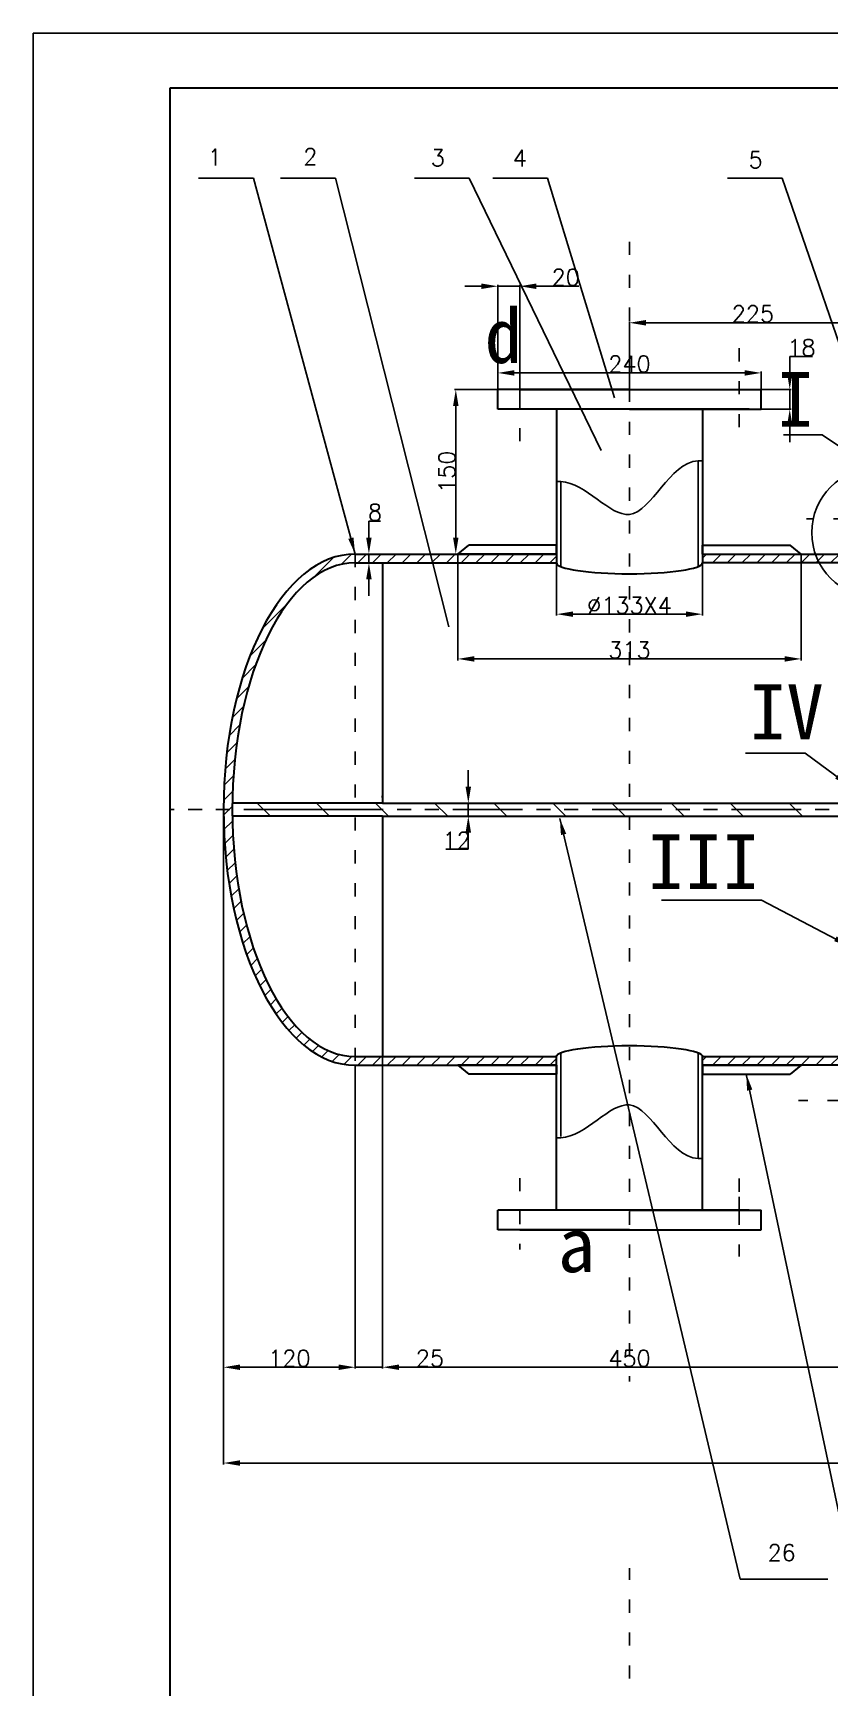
# Model space of a CAD drawing. Header units: millimetres. Extents: x 109 to 4315, y -1665 to 1305.
# Drawn here: x 109 to 835, y -203 to 1305 of the extents above; entities that cross this region are included whole.
import ezdxf

# ---------------------------------------------------------------- set-up
doc = ezdxf.new("R2010")
doc.units = ezdxf.units.MM
for name, pattern in [('ACAD_ISO02W100', [15, 12, -3]), ('ACAD_ISO03W100', [30, 12, -18]), ('PHANTOMX2', [127, 63.5, -12.7, 12.7, -12.7, 12.7, -12.7])]:
    doc.linetypes.add(name, pattern=pattern)
doc.styles.get("Standard").update_dxf_attribs({"font": 'txt', "bigfont": 'gbcbig.shx'})
doc.dimstyles.new('ISO-25', dxfattribs={"dimtxt": 15, "dimasz": 15, "dimexe": 1.25, "dimexo": 0.625, "dimtad": 1, "dimtoh": 1, "dimtxsty": 'Standard', "dimcen": 10, "dimadec": 0, "dimazin": 0, "dimtfac": 1, "dimtmove": 0, "dimatfit": 3, "dimfxl": 0, "dimarcsym": 0})

# ---------------------------------------------------------------- blocks, each defined once
blk = doc.blocks.new('*D1')
at = {"color": 0, "lineweight": -2, "transparency": 16777216}
for p, q in [((542.6, 980.1), (492.7, 980.1)), ((493.9, 965.1), (493.9, 845.1)), ((585.1, 830.1), (492.7, 830.1))]:
    blk.add_line(p, q, dxfattribs=at)
at = {"color": 0, "lineweight": 25, "transparency": 16777216}
for points in [[(491.4, 965.1), (496.4, 965.1), (493.9, 980.1)], [(491.4, 845.1), (496.4, 845.1), (493.9, 830.1)]]:
    blk.add_solid(points, dxfattribs=at)
at = {"layer": 'Defpoints', "color": 0, "lineweight": 25, "transparency": 16777216}
for p in [(543.2, 980.1), (493.9, 830.1), (585.7, 830.1)]:
    blk.add_point(p, dxfattribs=at)
at = {"color": 0, "lineweight": 25, "transparency": 16777216, "insert": (485.8, 905.1), "char_height": 15, "attachment_point": 5, "rotation": 90}
blk.add_mtext('150', dxfattribs=at)
blk = doc.blocks.new('*D21')
at = {"color": 0, "lineweight": -2, "transparency": 16777216}
for p, q in [((718.7, 914.5), (718.7, 774)), ((585.7, 895.5), (585.7, 774)), ((600.7, 775.3), (703.7, 775.3))]:
    blk.add_line(p, q, dxfattribs=at)
at = {"color": 0, "lineweight": 25, "transparency": 16777216}
for points in [[(600.7, 777.8), (600.7, 772.8), (585.7, 775.3)], [(703.7, 777.8), (703.7, 772.8), (718.7, 775.3)]]:
    blk.add_solid(points, dxfattribs=at)
at = {"layer": 'Defpoints', "color": 0, "lineweight": 25, "transparency": 16777216}
for p in [(718.7, 915.1), (585.7, 896.1), (718.7, 775.3)]:
    blk.add_point(p, dxfattribs=at)
at = {"color": 0, "lineweight": 25, "transparency": 16777216, "insert": (652.2, 783.4), "char_height": 15, "attachment_point": 5}
blk.add_mtext('%%C133X4', dxfattribs=at)
blk = doc.blocks.new('*D24')
at = {"color": 0, "lineweight": -2, "transparency": 16777216}
for p, q in [((652.2, 980.7), (652.2, 1042.2)), ((667.2, 1040.9), (862.2, 1040.9)), ((877.2, 850.2), (877.2, 1042.2))]:
    blk.add_line(p, q, dxfattribs=at)
at = {"color": 0, "lineweight": 25, "transparency": 16777216}
for points in [[(667.2, 1043.4), (667.2, 1038.4), (652.2, 1040.9)], [(862.2, 1043.4), (862.2, 1038.4), (877.2, 1040.9)]]:
    blk.add_solid(points, dxfattribs=at)
at = {"layer": 'Defpoints', "color": 0, "lineweight": 25, "transparency": 16777216}
for p in [(877.2, 1040.9), (652.2, 980.1), (877.2, 849.6)]:
    blk.add_point(p, dxfattribs=at)
at = {"color": 0, "lineweight": 25, "transparency": 16777216, "insert": (764.7, 1049), "char_height": 15, "attachment_point": 5}
blk.add_mtext('225', dxfattribs=at)
blk = doc.blocks.new('*D32')
at = {"color": 0, "lineweight": -2, "transparency": 16777216}
for p, q in [((414.7, 845.1), (414.7, 860.1)), ((414.7, 860.1), (425.3, 860.1)), ((426.6, 830.1), (413.4, 830.1)), ((414.7, 822.1), (414.7, 830.1)), ((426.6, 822.1), (413.4, 822.1)), ((414.7, 807.1), (414.7, 792.1))]:
    blk.add_line(p, q, dxfattribs=at)
at = {"color": 0, "lineweight": 25, "transparency": 16777216}
for points in [[(412.2, 845.1), (417.2, 845.1), (414.7, 830.1)], [(412.2, 807.1), (417.2, 807.1), (414.7, 822.1)]]:
    blk.add_solid(points, dxfattribs=at)
at = {"layer": 'Defpoints', "color": 0, "lineweight": 25, "transparency": 16777216}
for p in [(414.7, 830.1), (427.2, 830.1), (427.2, 822.1)]:
    blk.add_point(p, dxfattribs=at)
at = {"color": 0, "lineweight": 25, "transparency": 16777216, "insert": (420.3, 868.2), "char_height": 15, "attachment_point": 5}
blk.add_mtext('8', dxfattribs=at)
blk = doc.blocks.new('*D35')
at = {"color": 0, "lineweight": -2, "transparency": 16777216}
for p, q in [((532.2, 980.7), (532.2, 996.4)), ((772.2, 980.7), (772.2, 996.4)), ((547.2, 995.2), (757.2, 995.2))]:
    blk.add_line(p, q, dxfattribs=at)
at = {"color": 0, "lineweight": 25, "transparency": 16777216}
for points in [[(547.2, 997.7), (547.2, 992.7), (532.2, 995.2)], [(757.2, 997.7), (757.2, 992.7), (772.2, 995.2)]]:
    blk.add_solid(points, dxfattribs=at)
at = {"layer": 'Defpoints', "color": 0, "lineweight": 25, "transparency": 16777216}
for p in [(772.2, 995.2), (532.2, 980.1), (772.2, 980.1)]:
    blk.add_point(p, dxfattribs=at)
at = {"color": 0, "lineweight": 25, "transparency": 16777216, "insert": (652.2, 1003.3), "char_height": 15, "attachment_point": 5}
blk.add_mtext('240', dxfattribs=at)
blk = doc.blocks.new('*D46')
at = {"color": 0, "lineweight": -2, "transparency": 16777216}
for p, q in [((505.3, 618.1), (505.3, 633.1)), ((656.6, 603.1), (504.1, 603.1)), ((656.6, 591.1), (504.1, 591.1)), ((505.3, 603.1), (505.3, 591.1)), ((505.3, 576.1), (505.3, 561.1)), ((505.3, 561.1), (484.7, 561.1))]:
    blk.add_line(p, q, dxfattribs=at)
at = {"color": 0, "lineweight": 25, "transparency": 16777216}
for points in [[(502.8, 618.1), (507.8, 618.1), (505.3, 603.1)], [(502.8, 576.1), (507.8, 576.1), (505.3, 591.1)]]:
    blk.add_solid(points, dxfattribs=at)
at = {"layer": 'Defpoints', "color": 0, "lineweight": 25, "transparency": 16777216}
for p in [(505.3, 591.1), (657.2, 603.1), (657.2, 591.1)]:
    blk.add_point(p, dxfattribs=at)
at = {"color": 0, "lineweight": 25, "transparency": 16777216, "insert": (494.7, 569.2), "char_height": 15, "attachment_point": 5}
blk.add_mtext('12', dxfattribs=at)
blk = doc.blocks.new('*D48')
at = {"color": 0, "lineweight": -2, "transparency": 16777216}
for p, q in [((427.2, 371.5), (427.2, 87.6)), ((877.2, 343.4), (877.2, 87.6)), ((442.2, 88.9), (862.2, 88.9))]:
    blk.add_line(p, q, dxfattribs=at)
at = {"color": 0, "lineweight": 25, "transparency": 16777216}
for points in [[(442.2, 91.4), (442.2, 86.4), (427.2, 88.9)], [(862.2, 91.4), (862.2, 86.4), (877.2, 88.9)]]:
    blk.add_solid(points, dxfattribs=at)
at = {"layer": 'Defpoints', "color": 0, "lineweight": 25, "transparency": 16777216}
for p in [(427.2, 372.1), (877.2, 344), (877.2, 88.9)]:
    blk.add_point(p, dxfattribs=at)
at = {"color": 0, "lineweight": 25, "transparency": 16777216, "insert": (652.2, 97), "char_height": 15, "attachment_point": 5}
blk.add_mtext('450', dxfattribs=at)
blk = doc.blocks.new('*D49')
at = {"color": 0, "lineweight": -2, "transparency": 16777216}
for p, q in [((402.2, 363.5), (402.2, 87.6)), ((387.2, 88.9), (372.2, 88.9)), ((402.2, 88.9), (427.2, 88.9)), ((427.2, 89.5), (427.2, 90.1)), ((442.2, 88.9), (483.4, 88.9))]:
    blk.add_line(p, q, dxfattribs=at)
at = {"color": 0, "lineweight": 25, "transparency": 16777216}
for points in [[(387.2, 91.4), (387.2, 86.4), (402.2, 88.9)], [(442.2, 91.4), (442.2, 86.4), (427.2, 88.9)]]:
    blk.add_solid(points, dxfattribs=at)
at = {"layer": 'Defpoints', "color": 0, "lineweight": 25, "transparency": 16777216}
for p in [(402.2, 364.1), (427.2, 88.9), (427.2, 88.9)]:
    blk.add_point(p, dxfattribs=at)
at = {"color": 0, "lineweight": 25, "transparency": 16777216, "insert": (470.3, 97), "char_height": 15, "attachment_point": 5}
blk.add_mtext('25', dxfattribs=at)
blk = doc.blocks.new('*D50')
at = {"color": 0, "lineweight": -2, "transparency": 16777216}
for p, q in [((282.2, 595.9), (282.2, 87.6)), ((402.2, 362.9), (402.2, 87.6)), ((297.2, 88.9), (387.2, 88.9))]:
    blk.add_line(p, q, dxfattribs=at)
at = {"color": 0, "lineweight": 25, "transparency": 16777216}
for points in [[(297.2, 91.4), (297.2, 86.4), (282.2, 88.9)], [(387.2, 91.4), (387.2, 86.4), (402.2, 88.9)]]:
    blk.add_solid(points, dxfattribs=at)
at = {"layer": 'Defpoints', "color": 0, "lineweight": 25, "transparency": 16777216}
for p in [(282.2, 596.5), (402.2, 363.5), (402.2, 88.9)]:
    blk.add_point(p, dxfattribs=at)
at = {"color": 0, "lineweight": 25, "transparency": 16777216, "insert": (342.2, 97), "char_height": 15, "attachment_point": 5}
blk.add_mtext('120', dxfattribs=at)
blk = doc.blocks.new('*D54')
at = {"color": 0, "lineweight": -2, "transparency": 16777216}
for p, q in [((282.2, 596.5), (282.2, 0.3)), ((3072.2, 596.5), (3072.2, 0.3)), ((297.2, 1.6), (3057.2, 1.6))]:
    blk.add_line(p, q, dxfattribs=at)
at = {"color": 0, "lineweight": 25, "transparency": 16777216}
for points in [[(297.2, 4.1), (297.2, -0.9), (282.2, 1.6)], [(3057.2, 4.1), (3057.2, -0.9), (3072.2, 1.6)]]:
    blk.add_solid(points, dxfattribs=at)
at = {"layer": 'Defpoints', "color": 0, "lineweight": 25, "transparency": 16777216}
for p in [(282.2, 597.1), (3072.2, 597.1), (3072.2, 1.6)]:
    blk.add_point(p, dxfattribs=at)
at = {"color": 0, "lineweight": 25, "transparency": 16777216, "insert": (1677.2, 9.7), "char_height": 15, "attachment_point": 5}
blk.add_mtext('6950', dxfattribs=at)
blk = doc.blocks.new('*D62')
at = {"color": 0, "lineweight": -2, "transparency": 16777216}
for p, q in [((517.2, 1074.2), (502.2, 1074.2)), ((532.2, 971.7), (532.2, 1075.5)), ((532.2, 1074.2), (552.2, 1074.2)), ((552.2, 971.7), (552.2, 1075.5)), ((567.2, 1074.2), (605.9, 1074.2))]:
    blk.add_line(p, q, dxfattribs=at)
at = {"color": 0, "lineweight": 25, "transparency": 16777216}
for points in [[(517.2, 1076.7), (517.2, 1071.7), (532.2, 1074.2)], [(567.2, 1076.7), (567.2, 1071.7), (552.2, 1074.2)]]:
    blk.add_solid(points, dxfattribs=at)
at = {"layer": 'Defpoints', "color": 0, "lineweight": 25, "transparency": 16777216}
for p in [(552.2, 1074.2), (532.2, 971.1), (552.2, 971.1)]:
    blk.add_point(p, dxfattribs=at)
at = {"color": 0, "lineweight": 25, "transparency": 16777216, "insert": (594.1, 1082.4), "char_height": 15, "attachment_point": 5}
blk.add_mtext('20', dxfattribs=at)
blk = doc.blocks.new('*D63')
at = {"color": 0, "lineweight": -2, "transparency": 16777216}
for p, q in [((495.7, 829.5), (495.7, 733.2)), ((808.7, 829.5), (808.7, 733.2)), ((510.7, 734.5), (793.7, 734.5))]:
    blk.add_line(p, q, dxfattribs=at)
at = {"color": 0, "lineweight": 25, "transparency": 16777216}
for points in [[(510.7, 737), (510.7, 732), (495.7, 734.5)], [(793.7, 737), (793.7, 732), (808.7, 734.5)]]:
    blk.add_solid(points, dxfattribs=at)
at = {"layer": 'Defpoints', "color": 0, "lineweight": 25, "transparency": 16777216}
for p in [(495.7, 830.1), (808.7, 830.1), (808.7, 734.5)]:
    blk.add_point(p, dxfattribs=at)
at = {"color": 0, "lineweight": 25, "transparency": 16777216, "insert": (652.2, 742.6), "char_height": 15, "attachment_point": 5}
blk.add_mtext('313', dxfattribs=at)
blk = doc.blocks.new('*D64')
at = {"color": 0, "lineweight": -2, "transparency": 16777216}
for p, q in [((798.3, 995.1), (798.3, 1010.1)), ((798.3, 1010.1), (818.9, 1010.1)), ((761.8, 980.1), (799.5, 980.1)), ((798.3, 962.1), (798.3, 980.1)), ((761.8, 962.1), (799.5, 962.1)), ((798.3, 947.1), (798.3, 932.1))]:
    blk.add_line(p, q, dxfattribs=at)
at = {"color": 0, "lineweight": 25, "transparency": 16777216}
for points in [[(795.8, 995.1), (800.8, 995.1), (798.3, 980.1)], [(795.8, 947.1), (800.8, 947.1), (798.3, 962.1)]]:
    blk.add_solid(points, dxfattribs=at)
at = {"layer": 'Defpoints', "color": 0, "lineweight": 25, "transparency": 16777216}
for p in [(761.2, 980.1), (798.3, 980.1), (761.2, 962.1)]:
    blk.add_point(p, dxfattribs=at)
at = {"color": 0, "lineweight": 25, "transparency": 16777216, "insert": (808.9, 1018.2), "char_height": 15, "attachment_point": 5}
blk.add_mtext('18', dxfattribs=at)

msp = doc.modelspace()

# ---------------------------------------------------------------- hatches: boundary and pattern name
at = {"lineweight": 25}
h = msp.add_hatch(dxfattribs=at)
h.set_pattern_fill('ANSI31', color=256, scale=3, style=0)
h.paths.add_polyline_path([(585.68, 830.112), (495.68, 830.112), (402.18, 830.112), (402.18, 822.112), (585.68, 822.112)])
edge = h.paths.add_edge_path()
edge.add_ellipse((402.18, 597.112), major_axis=(0, 225), ratio=0.49777778, start_angle=0, end_angle=180, ccw=False)
edge.add_line((402.18, 822.112), (402.18, 830.112))
edge.add_ellipse((402.18, 597.112), major_axis=(0, 233), ratio=0.51502146, start_angle=0, end_angle=180)
edge.add_line((402.18, 364.112), (402.18, 372.112))
h.paths.add_polyline_path([(585.68, 372.112), (402.18, 372.112), (402.18, 364.112), (585.68, 364.112)])
h.paths.add_polyline_path([(821.68, 830.112), (718.68, 830.112), (718.68, 822.112), (825.177, 822.112, -0.0371571)])
h.paths.add_polyline_path([(853.18, 830.112), (839.18, 830.112), (821.68, 830.112, 0.0371571), (825.177, 822.112), (853.18, 822.112)])
h.paths.add_polyline_path([(853.18, 830.112), (853.18, 822.112), (865.18, 822.112)])
h.paths.add_polyline_path([(853.18, 372.112), (718.68, 372.112), (718.68, 364.112), (808.68, 364.112), (853.18, 364.112)])
h.paths.add_polyline_path([(865.18, 372.112), (853.18, 372.112), (853.18, 364.112)])
h.paths.add_polyline_path([(1187.18, 372.112), (915.18, 372.112), (909.68, 372.112), (909.68, 364.112), (915.18, 364.112), (1187.18, 364.112)])
h.paths.add_polyline_path([(1777.18, 372.112), (1327.18, 372.112), (1212.18, 372.112), (1212.18, 364.112), (1328.764, 364.112), (1777.18, 364.112)])
h.paths.add_polyline_path([(2394.68, 372.112), (2382.18, 372.112), (2267.18, 372.112), (1817.18, 372.112), (1817.18, 364.112), (1967.18, 364.112), (2265.595, 364.112), (2382.18, 364.112), (2394.68, 364.112)])
h.paths.add_polyline_path([(2522.68, 372.112), (2407.18, 372.112), (2394.68, 372.112), (2394.68, 364.112), (2472.68, 364.112), (2472.68, 364.123), (2522.68, 364.123)])
h.paths.add_polyline_path([(2684.68, 372.112), (2679.18, 372.112), (2611.68, 372.112), (2611.68, 364.112), (2617.18, 364.112), (2664.43, 364.112), (2679.18, 364.112), (2684.68, 364.112)])
h.paths.add_polyline_path([(2952.18, 372.112), (2927.18, 372.112), (2741.18, 372.112), (2741.18, 364.112), (2755.18, 364.112), (2927.18, 364.112), (2952.18, 364.112)])
h.paths.add_polyline_path([(2741.18, 372.112), (2729.18, 372.112), (2741.18, 364.112)])
edge = h.paths.add_edge_path()
edge.add_ellipse((2952.18, 597.112), major_axis=(0, 233), ratio=0.51502146, start_angle=180, end_angle=270)
edge.add_line((3072.18, 597.112), (3064.18, 597.112))
edge.add_ellipse((2952.18, 597.112), major_axis=(0, 225), ratio=0.49777778, start_angle=180, end_angle=270, ccw=False)
edge.add_line((2952.18, 372.112), (2952.18, 364.112))
edge = h.paths.add_edge_path()
edge.add_ellipse((2952.18, 597.112), major_axis=(0, 233), ratio=0.51502146, start_angle=270, end_angle=360)
edge.add_line((2952.18, 830.112), (2952.18, 822.112))
edge.add_ellipse((2952.18, 597.112), major_axis=(0, 225), ratio=0.49777778, start_angle=270, end_angle=360, ccw=False)
edge.add_line((3064.18, 597.112), (3072.18, 597.112))
h.paths.add_polyline_path([(2952.18, 830.112), (2927.18, 830.112), (2741.18, 830.112), (2741.18, 822.112), (2927.18, 822.112), (2952.18, 822.112)])
h.paths.add_polyline_path([(2741.18, 830.112), (2729.18, 822.112), (2741.18, 822.112)])
h.paths.add_polyline_path([(2684.68, 830.112), (2679.18, 830.112), (2611.68, 830.112), (2407.18, 830.112), (2407.18, 822.112), (2611.68, 822.112), (2684.68, 822.112)])
h = msp.add_hatch(dxfattribs=at)
h.set_pattern_fill('ANSI31', color=256, scale=12, angle=90, style=0)
h.paths.add_polyline_path([(652.18, 603.112), (427.18, 603.112), (402.18, 603.112), (402.18, 597.112), (652.18, 597.112)])
h.paths.add_polyline_path([(652.18, 597.112), (402.18, 597.112), (402.18, 591.112), (427.18, 591.112), (652.18, 591.112)])
h.paths.add_polyline_path([(887.18, 603.112), (652.18, 603.112), (652.18, 597.112), (887.18, 597.112)])
h.paths.add_polyline_path([(887.18, 597.112), (652.18, 597.112), (652.18, 591.112), (887.18, 591.112)])
edge = h.paths.add_edge_path()
edge.add_line((402.18, 603.112), (290.22, 603.112))
edge.add_ellipse((402.18, 597.112), major_axis=(0, 225), ratio=0.49777778, start_angle=88.471931, end_angle=90)
edge.add_line((290.18, 597.112), (364.179, 597.112))
edge.add_line((364.179, 597.112), (402.18, 597.112))
edge.add_line((402.18, 597.112), (402.18, 603.112))
edge = h.paths.add_edge_path()
edge.add_line((402.18, 597.112), (364.179, 597.112))
edge.add_line((364.179, 597.112), (290.18, 597.112))
edge.add_ellipse((402.18, 597.112), major_axis=(0, 225), ratio=0.49777778, start_angle=90, end_angle=91.528069)
edge.add_line((290.22, 591.112), (402.18, 591.112))
edge.add_line((402.18, 591.112), (402.18, 597.112))

# ---------------------------------------------------------------- linework, layer by layer
for p, q in [((108.629, -1665.067), (108.629, 1304.933)), ((108.629, 1304.933), (4313.629, 1304.933)), ((384.278, 1172.792), (334.278, 1172.792)), ((487.606, 763.645), (384.278, 1172.792)), ((506.238, 1172.792), (456.238, 1172.792)), ((626.505, 924.385), (506.238, 1172.792)), ((577.641, 1172.792), (527.641, 1172.792)), ((638.621, 972.59), (577.641, 1172.792)), ((761.18, 980.112), (752.18, 980.112)), ((652.18, 962.112), (585.68, 962.112)), ((585.68, 962.112), (585.68, 830.112)), ((652.18, 962.112), (718.68, 962.112)), ((718.68, 962.112), (718.68, 942.925)), ((714.68, 822.112), (714.68, 915.112)), ((714.68, 915.112), (714.68, 818.696)), ((589.68, 830.112), (589.68, 896.112)), ((589.68, 830.112), (589.68, 818.696)), ((585.68, 232.112), (585.68, 364.112)), ((589.68, 364.112), (589.68, 375.528)), ((589.68, 364.112), (589.68, 299.112)), ((714.68, 372.155), (714.68, 375.528)), ((714.68, 279.112), (714.68, 371.82)), ((718.68, 232.112), (718.68, 251.299)), ((652.18, 232.112), (585.68, 232.112)), ((652.18, 232.112), (718.68, 232.112)), ((761.18, 214.112), (752.18, 214.112))]:
    msp.add_line(p, q, dxfattribs=at)
at = {"lineweight": 30}
for p, q in [((233.629, 1254.933), (4263.629, 1254.933)), ((233.629, -1615.067), (233.629, 1254.933)), ((652.18, 980.112), (532.18, 980.112)), ((532.18, 962.112), (532.18, 980.112)), ((552.18, 980.112), (543.18, 980.112)), ((652.18, 980.112), (552.18, 980.112)), ((552.18, 980.112), (752.18, 980.112)), ((652.18, 980.112), (772.18, 980.112)), ((752.18, 980.112), (761.18, 980.112)), ((772.18, 962.112), (772.18, 980.112)), ((652.18, 962.112), (532.18, 962.112)), ((761.18, 962.112), (543.18, 962.112)), ((585.68, 962.112), (585.68, 822.112)), ((652.18, 962.112), (772.18, 962.112)), ((718.68, 962.112), (718.68, 822.112)), ((402.18, 830.112), (585.68, 830.112)), ((495.68, 830.112), (505.68, 838.112)), ((585.68, 830.112), (495.68, 830.112)), ((585.68, 838.112), (505.68, 838.112)), ((585.68, 830.112), (585.68, 838.112)), ((718.68, 830.112), (718.68, 838.112)), ((718.68, 838.112), (798.68, 838.112)), ((718.68, 830.112), (853.18, 830.112)), ((718.68, 830.112), (808.68, 830.112)), ((808.68, 830.112), (798.68, 838.112)), ((402.18, 822.112), (585.68, 822.112)), ((427.18, 822.112), (427.18, 607.798)), ((865.18, 822.112), (718.68, 822.112)), ((427.18, 608.228), (427.18, 609.612)), ((427.18, 607.798), (427.18, 603.112)), ((427.18, 603.112), (290.22, 603.112)), ((427.18, 591.112), (290.22, 591.112)), ((427.18, 603.112), (887.18, 603.112)), ((427.18, 591.112), (887.18, 591.112)), ((427.18, 591.112), (427.18, 372.112)), ((402.18, 372.112), (585.68, 372.112)), ((402.18, 364.112), (585.68, 364.112)), ((585.68, 364.112), (495.68, 364.112)), ((495.68, 364.112), (505.68, 356.112)), ((585.68, 364.202), (585.68, 372.112)), ((585.68, 232.112), (585.68, 364.112)), ((585.68, 364.112), (585.68, 356.112)), ((718.68, 232.112), (718.68, 372.112)), ((718.68, 372.112), (865.18, 372.112)), ((853.18, 364.112), (718.68, 364.112)), ((718.68, 364.112), (718.68, 356.112)), ((718.68, 364.112), (808.68, 364.112)), ((808.68, 364.112), (798.68, 356.112)), ((585.68, 356.112), (505.68, 356.112)), ((718.68, 356.112), (798.68, 356.112)), ((652.18, 232.112), (532.18, 232.112)), ((532.18, 214.112), (532.18, 232.112)), ((761.18, 232.112), (543.18, 232.112)), ((652.18, 232.112), (772.18, 232.112)), ((772.18, 214.112), (772.18, 232.112)), ((652.18, 214.112), (532.18, 214.112)), ((552.18, 214.112), (543.18, 214.112)), ((652.18, 214.112), (552.18, 214.112)), ((552.18, 214.112), (752.18, 214.112)), ((652.18, 214.112), (772.18, 214.112)), ((752.18, 214.112), (761.18, 214.112))]:
    msp.add_line(p, q, dxfattribs=at)
at = {"linetype": 'ACAD_ISO03W100', "lineweight": 25}
for p, q in [((652.18, 1114.737), (652.18, 1040.742)), ((652.18, 1040.742), (652.18, 75.767)), ((752.18, 1017.683), (752.18, 942.842)), ((552.18, 932.936), (552.18, 997.936)), ((940.234, 862.112), (813.43, 862.112)), ((402.18, 830.112), (402.18, 364.112)), ((964.79, 332.112), (806.284, 332.112)), ((552.18, 261.287), (552.18, 196.287)), ((752.18, 232.112), (752.18, 260.776)), ((752.18, 260.776), (752.18, 189.874)), ((761.18, 232.112), (752.18, 232.112)), ((652.052, -254.85), (652.18, -94.098))]:
    msp.add_line(p, q, dxfattribs=at)
at = {"linetype": 'ACAD_ISO02W100', "lineweight": 25}
msp.add_line((402.18, 830.112), (427.18, 830.112), dxfattribs=at)
at = {"linetype": 'PHANTOMX2', "lineweight": 25}
for q in [(233.629, 597.112), (1777.18, 597.112)]:
    msp.add_line((364.179, 597.112), q, dxfattribs=at)
at = {"lineweight": 25}
msp.add_circle((877.18, 849.612), 58.826, dxfattribs=at)
at = {"lineweight": 30}
for centre, major_axis, ratio in [((402.18, 597.112), (0, 233), 0.51502146), ((402.18, 597.112), (0, 225), 0.49777778), ((652.18, 822.112), (-66.5, 0), 0.15037594)]:
    msp.add_ellipse(centre, major_axis=major_axis, ratio=ratio, start_param=0, end_param=3.14159265, dxfattribs=at)
at = {"lineweight": 30, "extrusion": (0, 0, -1)}
msp.add_ellipse((652.18, 372.112), major_axis=(-66.5, 0), ratio=0.15037594, start_param=0, end_param=3.14159265, dxfattribs=at)
at = {"lineweight": 25}
for points in [[(585.68, 896.112), (589.68, 896.112), (652.18, 866.251), (714.68, 915.112), (718.68, 915.112)], [(585.68, 298.112), (589.68, 298.112), (652.18, 327.973), (714.68, 279.112), (718.68, 279.112)]]:
    msp.add_spline(points, degree=3, dxfattribs=at)

# ---------------------------------------------------------------- texts
at = {"lineweight": 25, "attachment_point": 9}
for s, insert, char_height in [('1', (280.717, 1184.306), 15), ('2', (367.772, 1184.807), 15), ('5', (773.679, 1181.954), 15), ('{\\fSimSun|b0|i0|c134|p2;I}', (820.618, 946.143), 50)]:
    msp.add_mtext(s, dxfattribs=dict(at, insert=insert, char_height=char_height))
at = {"lineweight": 25}
for s, insert, char_height, width, attachment_point in [('3', (471.123, 1198.719), 15, 164.30797, 1), ('4', (545.921, 1198.469), 15, 40.40757, 1), ('{\\fSimSun|b0|i0|c134|p2;IV}', (761.223, 711.26), 50, 115.77888, 1), ('{\\fSimSun|b0|i0|c134|p2;III}', (770.583, 524.656), 50, 57.54401, 9), ('26', (778.075, -72.617), 15, 146.72221, 1)]:
    msp.add_mtext(s, dxfattribs=dict(at, insert=insert, char_height=char_height, width=width, attachment_point=attachment_point))
at = {"linetype": 'ACAD_ISO03W100', "lineweight": 25, "char_height": 50, "attachment_point": 1}
for s, insert, width in [('{\\fSimSun|b0|i0|c134|p2;d}', (520.226, 1054.305), 119.03753), ('{\\fSimSun|b0|i0|c134|p2;a}', (586.86, 225.649), 323.49887)]:
    msp.add_mtext(s, dxfattribs=dict(at, insert=insert, width=width))

# ---------------------------------------------------------------- dimensions: what is measured, and where the dimension line sits
at = {"lineweight": 25}
for base, p1, p2, picture, middle in [((552.18, 1074.231), (532.18, 971.112), (552.18, 971.112), '*D62', (594.055, 1082.356)), ((877.18, 1040.914), (652.18, 980.112), (877.18, 849.612), '*D24', (764.68, 1049.039)), ((772.18, 995.154), (532.18, 980.112), (772.18, 980.112), '*D35', (652.18, 1003.279)), ((808.68, 734.452), (495.68, 830.112), (808.68, 830.112), '*D63', (652.18, 742.577)), ((402.18, 88.879), (282.18, 596.487), (402.18, 363.487), '*D50', (342.18, 97.004)), ((427.18, 88.879), (402.18, 364.112), (427.18, 88.879), '*D49', (470.305, 97.004)), ((877.18, 88.879), (427.18, 372.112), (877.18, 343.987), '*D48', (652.18, 97.004))]:
    dim = msp.add_linear_dim(base=base, p1=p1, p2=p2, dimstyle='ISO-25', dxfattribs=at)
    dim.commit()
    dim.dimension.update_dxf_attribs({"geometry": picture, "text_midpoint": middle})
for base, p1, p2, picture, middle in [((798.271, 980.112), (761.18, 962.112), (761.18, 980.112), '*D64', (808.896, 1018.237)), ((493.93, 830.112), (543.18, 980.112), (585.68, 830.112), '*D1', (485.805, 905.112)), ((414.68, 830.112), (427.18, 822.112), (427.18, 830.112), '*D32', (420.305, 868.237)), ((505.334, 591.112), (657.18, 603.112), (657.18, 591.112), '*D46', (494.709, 569.237))]:
    dim = msp.add_linear_dim(base=base, p1=p1, p2=p2, angle=90, dimstyle='ISO-25', dxfattribs=at)
    dim.commit()
    dim.dimension.update_dxf_attribs({"geometry": picture, "text_midpoint": middle})
for base, p1, p2, text, picture, middle in [((718.68, 775.282), (585.68, 896.112), (718.68, 915.112), '%%C133X4', '*D21', (652.18, 783.407)), ((3072.18, 1.595), (282.18, 597.112), (3072.18, 597.112), '6950', '*D54', (1677.18, 9.72))]:
    dim = msp.add_linear_dim(base=base, p1=p1, p2=p2, text=text, dimstyle='ISO-25', dxfattribs=at)
    dim.commit()
    dim.dimension.update_dxf_attribs({"geometry": picture, "text_midpoint": middle})

# ---------------------------------------------------------------- leaders
for points in [[(402.18, 830.112), (309.398, 1172.792), (259.398, 1172.792)], [(892.18, 879.612), (791.508, 1172.792), (741.508, 1172.792)], [(877.18, 905.643), (827.688, 938.82), (792.716, 938.82)], [(853.18, 618.434), (812.335, 648.749), (758.063, 648.749)], [(588.715, 589.112), (753.101, -104.403), (833.101, -104.403)], [(853.18, 472.401), (772.475, 514.767), (681.398, 514.767)], [(758.68, 356.112), (855.83, -104.403), (935.83, -104.403)]]:
    msp.add_leader(points, dimstyle='ISO-25', override={"dimgap": 0.625, "dimtad": 0}, dxfattribs=at)

doc.saveas('drawing.dxf')
